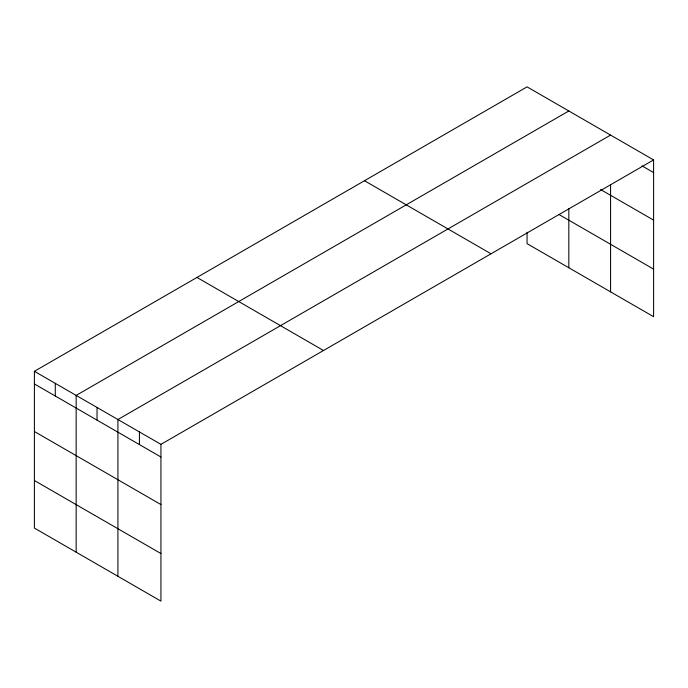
<?xml version="1.0" encoding="UTF-8"?>
<svg xmlns="http://www.w3.org/2000/svg" width="688" height="688" viewBox="0 0 688 688"><rect width="100%" height="100%" fill="white"/><g stroke="black" fill="none" stroke-linecap="round" stroke-linejoin="round"><path stroke-width="1.03" d="M34.4 371.305L160.94 444.362L160.94 601.131L34.4 528.074L34.4 371.305L527.06 86.869L653.6 159.926L653.6 316.695L527.06 243.638L527.06 232.26M568.821 110.983L76.153 395.419L76.153 552.18M610.574 135.089L117.915 419.525L117.915 576.286M160.94 444.362L653.6 159.926M641.947 165.842L653.6 172.576M600.59 189.527L653.6 220.134M558.837 214.424L653.6 269.128M364.485 180.738L491.017 253.795M196.983 277.445L323.515 350.502M34.4 383.956L160.94 457.013M34.4 431.514L160.94 504.571M34.4 480.516L160.94 553.565M610.574 184.952L610.574 291.85M568.821 208.464L568.821 267.744M139.423 431.944L139.423 444.586M97.034 407.468L97.034 420.119M55.281 383.362L55.281 396.004"/></g></svg>
